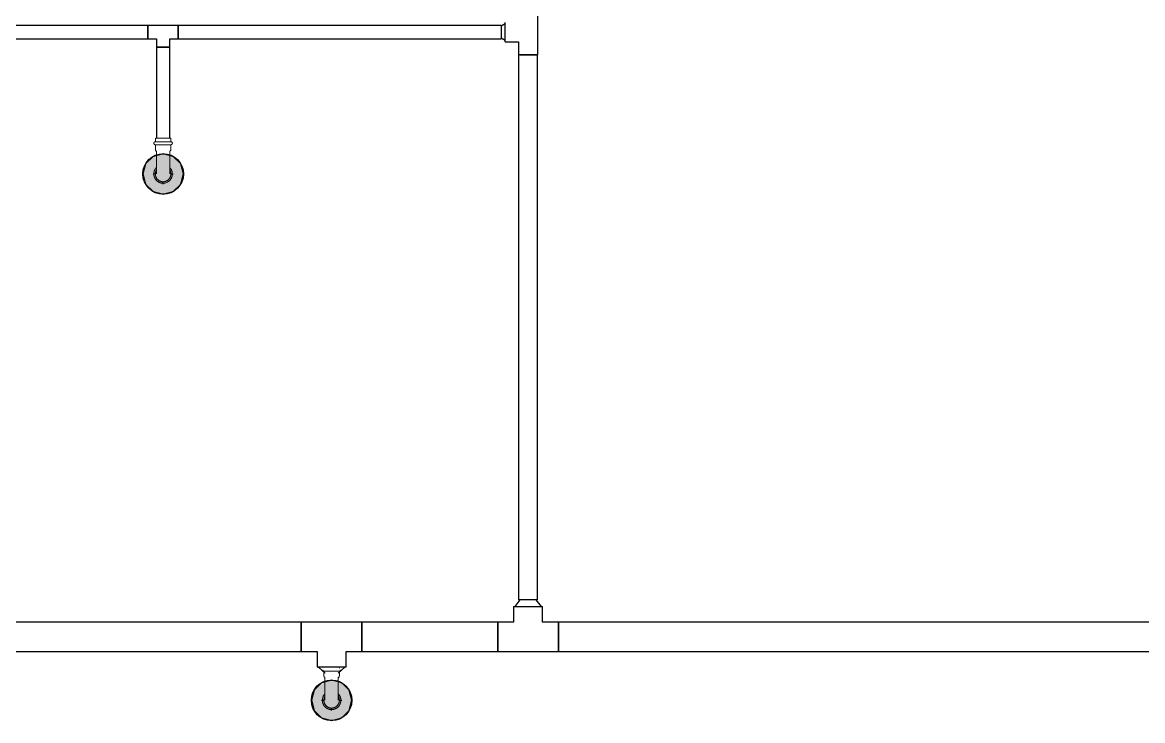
# Model space of a CAD drawing. Header units: inches. Extents: x -3327 to -1, y 8 to 1328.
# Drawn here: x -1122.5 to -1012, y 317.7 to 386.6 of the extents above; entities that cross this region are included whole.
import ezdxf

# ---------------------------------------------------------------- set-up
doc = ezdxf.new("R2010")
doc.units = ezdxf.units.IN
doc.header["$MEASUREMENT"] = 0
doc.layers.add('P-PIPE', color=3, linetype='Continuous', lineweight=9)
doc.layers.add('X - REF - FP', color=7, linetype='Continuous', true_color=0xb90000)

# ---------------------------------------------------------------- blocks, each defined once
blk = doc.blocks.new('Victaulic-VicPress316-Elbow 90-45deg Style P568_P571 - Standard-V7-SECOND LEVEL')
at = {"layer": 'P-PIPE'}
for p, q in [((-931.23, 322.92), (-931.22, 322.92)), ((-932.77, 322.6), (-932.77, 322.18)), ((-932.66, 322.03), (-932.66, 321.14)), ((-931.34, 321.14), (-931.34, 322.03)), ((-931.23, 322.18), (-931.23, 322.6))]:
    blk.add_line(p, q, dxfattribs=at)
at = {"layer": 'P-PIPE', "flags": 128}
for points in [[(-932.77, 322.63), (-932.77, 322.63), (-932.78, 322.63), (-932.78, 322.63), (-932.79, 322.64), (-932.8, 322.64), (-932.8, 322.64), (-932.81, 322.64), (-932.81, 322.64), (-932.82, 322.64), (-932.82, 322.64), (-932.83, 322.65), (-932.83, 322.65), (-932.84, 322.65), (-932.84, 322.66), (-932.85, 322.66), (-932.85, 322.66), (-932.86, 322.67), (-932.86, 322.67), (-932.87, 322.67), (-932.87, 322.68), (-932.87, 322.68), (-932.88, 322.69), (-932.88, 322.69), (-932.89, 322.7), (-932.89, 322.7), (-932.89, 322.71), (-932.89, 322.71), (-932.9, 322.72), (-932.9, 322.72), (-932.9, 322.73)], [(-932.78, 322.92), (-932.78, 322.92), (-932.77, 322.92)], [(-932.76, 322.92), (-932.76, 322.92), (-932.77, 322.92), (-932.77, 322.92), (-932.77, 322.92)], [(-932.77, 322.92), (-932.77, 322.92), (-932.76, 322.92), (-932.76, 322.92)], [(-931.24, 322.92), (-931.24, 322.92), (-931.23, 322.92), (-931.23, 322.92), (-931.23, 322.92)], [(-931.23, 322.92), (-931.23, 322.92), (-931.24, 322.92), (-931.24, 322.92), (-931.24, 322.92)], [(-931.1, 322.72), (-931.1, 322.72), (-931.1, 322.71), (-931.11, 322.71), (-931.11, 322.7), (-931.11, 322.7), (-931.12, 322.69), (-931.12, 322.69), (-931.12, 322.68), (-931.13, 322.68), (-931.13, 322.68), (-931.14, 322.67), (-931.14, 322.67), (-931.14, 322.66), (-931.15, 322.66), (-931.15, 322.66), (-931.16, 322.65), (-931.16, 322.65), (-931.17, 322.65), (-931.17, 322.65), (-931.18, 322.64), (-931.18, 322.64), (-931.19, 322.64), (-931.2, 322.64), (-931.2, 322.64), (-931.21, 322.64), (-931.21, 322.63), (-931.22, 322.63), (-931.22, 322.63), (-931.23, 322.63), (-931.23, 322.63)], [(-932.75, 322.63), (-932.76, 322.63), (-932.76, 322.63), (-932.76, 322.63), (-932.77, 322.63), (-932.77, 322.63), (-932.77, 322.63)], [(-932.77, 322.63), (-932.77, 322.63), (-932.76, 322.63), (-932.76, 322.63), (-932.76, 322.63), (-932.75, 322.63), (-932.74, 322.63), (-932.74, 322.63), (-932.73, 322.63), (-932.72, 322.63), (-932.71, 322.63), (-932.69, 322.63), (-932.68, 322.63), (-932.67, 322.63), (-932.65, 322.63), (-932.63, 322.63), (-932.61, 322.63), (-932.6, 322.63), (-932.58, 322.63), (-932.56, 322.63), (-932.53, 322.63), (-932.51, 322.63), (-932.49, 322.63), (-932.46, 322.63), (-932.44, 322.63), (-932.41, 322.63), (-932.39, 322.63), (-932.36, 322.63), (-932.33, 322.63), (-932.31, 322.63), (-932.28, 322.63), (-932.25, 322.63), (-932.22, 322.63), (-932.19, 322.63), (-932.16, 322.63), (-932.13, 322.63), (-932.1, 322.63), (-932.07, 322.63), (-932.04, 322.63), (-932.02, 322.63)], [(-932.66, 321.96), (-932.67, 321.97), (-932.67, 321.98), (-932.68, 321.98), (-932.69, 321.99), (-932.7, 322), (-932.7, 322.01), (-932.71, 322.02), (-932.72, 322.03), (-932.72, 322.04), (-932.73, 322.04), (-932.73, 322.05), (-932.74, 322.06), (-932.74, 322.07), (-932.75, 322.08), (-932.75, 322.09), (-932.76, 322.1), (-932.76, 322.12), (-932.76, 322.13), (-932.76, 322.14), (-932.76, 322.15), (-932.77, 322.16), (-932.77, 322.17), (-932.77, 322.18), (-932.77, 322.18)], [(-931.97, 322.63), (-931.94, 322.63), (-931.91, 322.63), (-931.88, 322.63), (-931.85, 322.63), (-931.82, 322.63), (-931.79, 322.63), (-931.76, 322.63), (-931.73, 322.63), (-931.7, 322.63), (-931.67, 322.63), (-931.65, 322.63), (-931.62, 322.63), (-931.59, 322.63), (-931.57, 322.63), (-931.54, 322.63), (-931.52, 322.63), (-931.49, 322.63), (-931.47, 322.63), (-931.45, 322.63), (-931.43, 322.63), (-931.41, 322.63), (-931.39, 322.63), (-931.37, 322.63), (-931.36, 322.63), (-931.34, 322.63), (-931.32, 322.63), (-931.31, 322.63), (-931.3, 322.63), (-931.29, 322.63), (-931.28, 322.63), (-931.27, 322.63), (-931.26, 322.63), (-931.25, 322.63), (-931.24, 322.63), (-931.24, 322.63), (-931.24, 322.63), (-931.23, 322.63), (-931.23, 322.63), (-931.23, 322.63)], [(-931.23, 322.18), (-931.23, 322.17), (-931.23, 322.16), (-931.24, 322.15), (-931.24, 322.14), (-931.24, 322.13), (-931.24, 322.12), (-931.24, 322.11), (-931.25, 322.1), (-931.25, 322.09), (-931.26, 322.08), (-931.26, 322.07), (-931.26, 322.06), (-931.27, 322.05), (-931.28, 322.04), (-931.28, 322.03), (-931.29, 322.02), (-931.29, 322.01), (-931.3, 322), (-931.31, 321.99), (-931.32, 321.99), (-931.32, 321.98), (-931.33, 321.97), (-931.34, 321.97), (-931.34, 321.96)], [(-931.23, 322.63), (-931.23, 322.63), (-931.24, 322.63), (-931.24, 322.63), (-931.24, 322.63), (-931.25, 322.63)], [(-932.66, 321.14), (-932.66, 321.08), (-932.66, 321.02), (-932.66, 320.97), (-932.66, 320.91), (-932.66, 320.86), (-932.66, 320.8), (-932.66, 320.75), (-932.66, 320.7), (-932.66, 320.65), (-932.66, 320.59), (-932.66, 320.54), (-932.66, 320.49), (-932.66, 320.44), (-932.66, 320.4), (-932.66, 320.35), (-932.66, 320.3), (-932.66, 320.26), (-932.66, 320.22), (-932.66, 320.18), (-932.66, 320.14), (-932.66, 320.1), (-932.66, 320.06), (-932.66, 320.03), (-932.66, 319.99), (-932.66, 319.96), (-932.66, 319.93), (-932.66, 319.91), (-932.66, 319.88), (-932.66, 319.86), (-932.66, 319.84), (-932.66, 319.82), (-932.66, 319.8), (-932.66, 319.79), (-932.66, 319.77), (-932.66, 319.76), (-932.66, 319.75), (-932.66, 319.75), (-932.66, 319.74), (-932.66, 319.74), (-932.66, 319.74)], [(-931.34, 319.74), (-931.34, 319.74), (-931.34, 319.75), (-931.34, 319.75), (-931.34, 319.76), (-931.34, 319.77), (-931.34, 319.78), (-931.34, 319.8), (-931.34, 319.81), (-931.34, 319.83), (-931.34, 319.85), (-931.34, 319.88), (-931.34, 319.9), (-931.34, 319.93), (-931.34, 319.96), (-931.34, 319.99), (-931.34, 320.02), (-931.34, 320.05), (-931.34, 320.09), (-931.34, 320.13), (-931.34, 320.17), (-931.34, 320.21), (-931.34, 320.25), (-931.34, 320.29), (-931.34, 320.34), (-931.34, 320.38), (-931.34, 320.43), (-931.34, 320.48), (-931.34, 320.53), (-931.34, 320.58), (-931.34, 320.63), (-931.34, 320.68), (-931.34, 320.74), (-931.34, 320.79), (-931.34, 320.84), (-931.34, 320.9), (-931.34, 320.95), (-931.34, 321.01), (-931.34, 321.07), (-931.34, 321.12), (-931.34, 321.14)], [(-932.66, 320.37), (-932.68, 320.35), (-932.7, 320.32), (-932.73, 320.3), (-932.75, 320.27), (-932.77, 320.24), (-932.79, 320.2), (-932.8, 320.17), (-932.82, 320.14), (-932.84, 320.11), (-932.85, 320.07), (-932.86, 320.04), (-932.87, 320), (-932.88, 319.97), (-932.89, 319.93), (-932.9, 319.9), (-932.9, 319.86), (-932.91, 319.83), (-932.91, 319.79), (-932.91, 319.75), (-932.91, 319.72), (-932.91, 319.68), (-932.91, 319.64), (-932.9, 319.61), (-932.9, 319.57), (-932.89, 319.54), (-932.88, 319.5), (-932.87, 319.47), (-932.86, 319.43), (-932.84, 319.4), (-932.83, 319.36), (-932.81, 319.33), (-932.8, 319.3), (-932.78, 319.27), (-932.76, 319.24), (-932.74, 319.21), (-932.72, 319.18), (-932.69, 319.15), (-932.67, 319.12), (-932.64, 319.1), (-932.62, 319.07), (-932.59, 319.05), (-932.56, 319.02), (-932.53, 319), (-932.5, 318.98), (-932.47, 318.96), (-932.44, 318.94), (-932.41, 318.93), (-932.37, 318.91), (-932.34, 318.9), (-932.31, 318.88), (-932.27, 318.87), (-932.24, 318.86), (-932.2, 318.85), (-932.16, 318.85), (-932.13, 318.84), (-932.09, 318.84), (-932.06, 318.83), (-932.02, 318.83), (-932, 318.83)], [(-932.66, 320.13), (-932.68, 320.1), (-932.69, 320.08), (-932.7, 320.05), (-932.71, 320.02), (-932.72, 319.99), (-932.73, 319.96), (-932.74, 319.93), (-932.75, 319.9), (-932.76, 319.87), (-932.76, 319.84), (-932.76, 319.81), (-932.77, 319.78), (-932.77, 319.75), (-932.77, 319.72), (-932.76, 319.69), (-932.76, 319.66), (-932.76, 319.63), (-932.75, 319.6), (-932.75, 319.57), (-932.74, 319.54), (-932.73, 319.51), (-932.72, 319.48), (-932.71, 319.45), (-932.7, 319.42), (-932.68, 319.4), (-932.67, 319.37), (-932.65, 319.34), (-932.64, 319.32), (-932.62, 319.29), (-932.6, 319.27), (-932.58, 319.24), (-932.56, 319.22), (-932.54, 319.2), (-932.52, 319.18), (-932.49, 319.16), (-932.47, 319.14), (-932.45, 319.12), (-932.42, 319.1), (-932.4, 319.09), (-932.37, 319.07), (-932.34, 319.06), (-932.31, 319.04), (-932.29, 319.03), (-932.26, 319.02), (-932.23, 319.01), (-932.2, 319), (-932.17, 319), (-932.14, 318.99), (-932.11, 318.98), (-932.08, 318.98), (-932.05, 318.98), (-932.02, 318.98), (-932, 318.98)], [(-932, 318.83), (-931.96, 318.83), (-931.93, 318.83), (-931.89, 318.84), (-931.85, 318.84), (-931.82, 318.85), (-931.78, 318.86), (-931.75, 318.87), (-931.71, 318.88), (-931.68, 318.89), (-931.64, 318.9), (-931.61, 318.92), (-931.58, 318.93), (-931.55, 318.95), (-931.52, 318.97), (-931.49, 318.99), (-931.46, 319.01), (-931.43, 319.03), (-931.4, 319.06), (-931.37, 319.08), (-931.35, 319.11), (-931.32, 319.13), (-931.3, 319.16), (-931.27, 319.19), (-931.25, 319.22), (-931.23, 319.25), (-931.21, 319.28), (-931.2, 319.31), (-931.18, 319.35), (-931.16, 319.38), (-931.15, 319.41), (-931.14, 319.45), (-931.13, 319.48), (-931.12, 319.52), (-931.11, 319.55), (-931.1, 319.59), (-931.1, 319.62), (-931.09, 319.66), (-931.09, 319.7), (-931.09, 319.73), (-931.09, 319.77), (-931.09, 319.81), (-931.09, 319.84), (-931.1, 319.88), (-931.1, 319.91), (-931.11, 319.95), (-931.12, 319.99), (-931.13, 320.02), (-931.14, 320.05), (-931.16, 320.09), (-931.17, 320.12), (-931.19, 320.16), (-931.2, 320.19), (-931.22, 320.22), (-931.24, 320.25), (-931.26, 320.28), (-931.28, 320.31), (-931.31, 320.34), (-931.33, 320.36)], [(-932, 318.98), (-931.97, 318.98), (-931.94, 318.98), (-931.91, 318.98), (-931.88, 318.99), (-931.85, 318.99), (-931.82, 319), (-931.79, 319.01), (-931.76, 319.02), (-931.73, 319.03), (-931.7, 319.04), (-931.67, 319.05), (-931.65, 319.06), (-931.62, 319.08), (-931.59, 319.09), (-931.57, 319.11), (-931.54, 319.13), (-931.52, 319.15), (-931.49, 319.17), (-931.47, 319.19), (-931.45, 319.21), (-931.43, 319.23), (-931.41, 319.25), (-931.39, 319.28), (-931.37, 319.3), (-931.36, 319.33), (-931.34, 319.35), (-931.32, 319.38), (-931.31, 319.41), (-931.3, 319.44), (-931.29, 319.47), (-931.28, 319.49), (-931.27, 319.52), (-931.26, 319.55), (-931.25, 319.58), (-931.24, 319.61), (-931.24, 319.64), (-931.24, 319.67), (-931.23, 319.7), (-931.23, 319.73), (-931.23, 319.77), (-931.24, 319.8), (-931.24, 319.83), (-931.24, 319.86), (-931.25, 319.89), (-931.25, 319.92), (-931.26, 319.95), (-931.27, 319.98), (-931.28, 320.01), (-931.29, 320.03), (-931.3, 320.06), (-931.32, 320.09), (-931.33, 320.12), (-931.34, 320.14)]]:
    blk.add_lwpolyline(points, dxfattribs=at)
blk = doc.blocks.new('Victaulic-VicPress316-Elbow 90-45deg Style P568_P571 - Standard-V2-SECOND LEVEL')
at = {"layer": 'P-PIPE'}
for p, q in [((-3203.7, 731.1), (-3203.7, 730.2)), ((-3202.39, 730.21), (-3202.39, 731.1)), ((-3203.81, 730.05), (-3203.81, 729.6)), ((-3203.05, 729.6), (-3203.81, 729.6)), ((-3202.28, 729.6), (-3203.05, 729.6)), ((-3202.28, 729.6), (-3202.28, 730.05)), ((-3203.81, 729.31), (-3203.81, 728.97)), ((-3203.05, 729.31), (-3203.81, 729.31)), ((-3203.81, 728.97), (-3203.05, 728.97)), ((-3202.28, 729.31), (-3203.05, 729.31)), ((-3203.05, 728.97), (-3202.28, 728.97)), ((-3202.28, 728.97), (-3202.28, 729.31))]:
    blk.add_line(p, q, dxfattribs=at)
at = {"layer": 'P-PIPE', "flags": 128}
for points in [[(-3203.05, 733.4), (-3203.08, 733.4), (-3203.12, 733.4), (-3203.16, 733.4), (-3203.19, 733.39), (-3203.23, 733.38), (-3203.26, 733.38), (-3203.3, 733.37), (-3203.33, 733.36), (-3203.37, 733.34), (-3203.4, 733.33), (-3203.43, 733.32), (-3203.47, 733.3), (-3203.5, 733.28), (-3203.53, 733.26), (-3203.56, 733.24), (-3203.59, 733.22), (-3203.62, 733.2), (-3203.65, 733.18), (-3203.67, 733.15), (-3203.7, 733.13), (-3203.73, 733.1), (-3203.75, 733.07), (-3203.77, 733.04), (-3203.79, 733.01), (-3203.81, 732.98), (-3203.83, 732.95), (-3203.85, 732.92), (-3203.87, 732.89), (-3203.88, 732.85), (-3203.9, 732.82), (-3203.91, 732.79), (-3203.92, 732.75), (-3203.93, 732.72), (-3203.94, 732.68), (-3203.94, 732.65), (-3203.95, 732.61), (-3203.95, 732.57), (-3203.96, 732.54), (-3203.96, 732.5), (-3203.96, 732.46), (-3203.96, 732.43), (-3203.95, 732.39), (-3203.95, 732.35), (-3203.94, 732.32), (-3203.93, 732.28), (-3203.93, 732.25), (-3203.91, 732.21), (-3203.9, 732.18), (-3203.89, 732.14), (-3203.88, 732.11), (-3203.86, 732.08), (-3203.84, 732.05), (-3203.82, 732.01), (-3203.8, 731.98), (-3203.78, 731.95), (-3203.76, 731.92), (-3203.74, 731.9), (-3203.71, 731.87)], [(-3203.05, 733.26), (-3203.08, 733.26), (-3203.11, 733.25), (-3203.14, 733.25), (-3203.17, 733.25), (-3203.2, 733.24), (-3203.23, 733.23), (-3203.26, 733.23), (-3203.29, 733.22), (-3203.32, 733.21), (-3203.34, 733.2), (-3203.37, 733.18), (-3203.4, 733.17), (-3203.43, 733.16), (-3203.45, 733.14), (-3203.48, 733.12), (-3203.5, 733.1), (-3203.53, 733.09), (-3203.55, 733.07), (-3203.57, 733.05), (-3203.6, 733.02), (-3203.62, 733), (-3203.64, 732.98), (-3203.66, 732.95), (-3203.67, 732.93), (-3203.69, 732.9), (-3203.71, 732.88), (-3203.72, 732.85), (-3203.74, 732.82), (-3203.75, 732.8), (-3203.76, 732.77), (-3203.77, 732.74), (-3203.78, 732.71), (-3203.79, 732.68), (-3203.8, 732.65), (-3203.8, 732.62), (-3203.81, 732.59), (-3203.81, 732.56), (-3203.81, 732.53), (-3203.81, 732.5), (-3203.81, 732.47), (-3203.81, 732.44), (-3203.81, 732.41), (-3203.8, 732.38), (-3203.8, 732.35), (-3203.79, 732.32), (-3203.78, 732.29), (-3203.78, 732.26), (-3203.77, 732.23), (-3203.76, 732.2), (-3203.74, 732.17), (-3203.73, 732.14), (-3203.72, 732.12), (-3203.7, 732.1)], [(-3202.39, 731.86), (-3202.37, 731.88), (-3202.34, 731.91), (-3202.32, 731.94), (-3202.3, 731.97), (-3202.28, 732), (-3202.26, 732.03), (-3202.24, 732.06), (-3202.23, 732.09), (-3202.21, 732.13), (-3202.2, 732.16), (-3202.18, 732.19), (-3202.17, 732.23), (-3202.16, 732.26), (-3202.15, 732.3), (-3202.15, 732.33), (-3202.14, 732.37), (-3202.14, 732.41), (-3202.14, 732.44), (-3202.13, 732.48), (-3202.13, 732.52), (-3202.14, 732.55), (-3202.14, 732.59), (-3202.14, 732.63), (-3202.15, 732.66), (-3202.16, 732.7), (-3202.17, 732.73), (-3202.18, 732.77), (-3202.19, 732.8), (-3202.2, 732.84), (-3202.22, 732.87), (-3202.23, 732.9), (-3202.25, 732.93), (-3202.27, 732.97), (-3202.29, 733), (-3202.31, 733.03), (-3202.33, 733.06), (-3202.35, 733.08), (-3202.38, 733.11), (-3202.4, 733.14), (-3202.43, 733.16), (-3202.46, 733.19), (-3202.49, 733.21), (-3202.51, 733.23), (-3202.55, 733.25), (-3202.58, 733.27), (-3202.61, 733.29), (-3202.64, 733.31), (-3202.67, 733.32), (-3202.71, 733.34), (-3202.74, 733.35), (-3202.78, 733.36), (-3202.81, 733.37), (-3202.85, 733.38), (-3202.88, 733.39), (-3202.92, 733.39), (-3202.95, 733.4), (-3202.99, 733.4), (-3203.03, 733.4), (-3203.05, 733.4)], [(-3202.39, 732.1), (-3202.37, 732.13), (-3202.36, 732.16), (-3202.34, 732.18), (-3202.33, 732.21), (-3202.32, 732.24), (-3202.31, 732.27), (-3202.3, 732.3), (-3202.3, 732.33), (-3202.29, 732.36), (-3202.29, 732.39), (-3202.28, 732.42), (-3202.28, 732.45), (-3202.28, 732.48), (-3202.28, 732.51), (-3202.28, 732.54), (-3202.28, 732.57), (-3202.29, 732.6), (-3202.29, 732.63), (-3202.3, 732.66), (-3202.31, 732.69), (-3202.32, 732.72), (-3202.33, 732.75), (-3202.34, 732.78), (-3202.35, 732.81), (-3202.36, 732.84), (-3202.38, 732.86), (-3202.39, 732.89), (-3202.41, 732.92), (-3202.43, 732.94), (-3202.44, 732.97), (-3202.46, 732.99), (-3202.48, 733.01), (-3202.51, 733.03), (-3202.53, 733.06), (-3202.55, 733.08), (-3202.58, 733.09), (-3202.6, 733.11), (-3202.62, 733.13), (-3202.65, 733.15), (-3202.68, 733.16), (-3202.7, 733.18), (-3202.73, 733.19), (-3202.76, 733.2), (-3202.79, 733.21), (-3202.82, 733.22), (-3202.85, 733.23), (-3202.88, 733.24), (-3202.91, 733.24), (-3202.94, 733.25), (-3202.97, 733.25), (-3203, 733.26), (-3203.03, 733.26), (-3203.05, 733.26)], [(-3203.7, 732.49), (-3203.7, 732.49), (-3203.7, 732.49), (-3203.7, 732.48), (-3203.7, 732.47), (-3203.7, 732.46), (-3203.7, 732.45), (-3203.7, 732.44), (-3203.7, 732.42), (-3203.7, 732.4), (-3203.7, 732.38), (-3203.7, 732.36), (-3203.7, 732.33), (-3203.7, 732.31), (-3203.7, 732.28), (-3203.7, 732.25), (-3203.7, 732.21), (-3203.7, 732.18), (-3203.7, 732.14), (-3203.7, 732.11), (-3203.7, 732.07), (-3203.7, 732.03), (-3203.7, 731.98), (-3203.7, 731.94), (-3203.7, 731.9), (-3203.7, 731.85), (-3203.7, 731.8), (-3203.7, 731.75), (-3203.7, 731.7), (-3203.7, 731.65), (-3203.7, 731.6), (-3203.7, 731.55), (-3203.7, 731.5), (-3203.7, 731.44), (-3203.7, 731.39), (-3203.7, 731.33), (-3203.7, 731.28), (-3203.7, 731.22), (-3203.7, 731.17), (-3203.7, 731.11), (-3203.7, 731.1)], [(-3202.39, 731.1), (-3202.39, 731.15), (-3202.39, 731.21), (-3202.39, 731.26), (-3202.39, 731.32), (-3202.39, 731.37), (-3202.39, 731.43), (-3202.39, 731.48), (-3202.39, 731.54), (-3202.39, 731.59), (-3202.39, 731.64), (-3202.39, 731.69), (-3202.39, 731.74), (-3202.39, 731.79), (-3202.39, 731.84), (-3202.39, 731.88), (-3202.39, 731.93), (-3202.39, 731.97), (-3202.39, 732.02), (-3202.39, 732.06), (-3202.39, 732.1), (-3202.39, 732.13), (-3202.39, 732.17), (-3202.39, 732.21), (-3202.39, 732.24), (-3202.39, 732.27), (-3202.39, 732.3), (-3202.39, 732.33), (-3202.39, 732.35), (-3202.39, 732.37), (-3202.39, 732.4), (-3202.39, 732.41), (-3202.39, 732.43), (-3202.39, 732.45), (-3202.39, 732.46), (-3202.39, 732.47), (-3202.39, 732.48), (-3202.39, 732.48), (-3202.39, 732.49), (-3202.39, 732.49), (-3202.39, 732.49)], [(-3203.81, 729.31), (-3203.82, 729.31), (-3203.82, 729.31), (-3203.83, 729.31), (-3203.84, 729.31), (-3203.84, 729.31), (-3203.85, 729.31), (-3203.85, 729.31), (-3203.86, 729.32), (-3203.86, 729.32), (-3203.87, 729.32), (-3203.87, 729.32), (-3203.88, 729.32), (-3203.88, 729.33), (-3203.89, 729.33), (-3203.89, 729.33), (-3203.9, 729.34), (-3203.9, 729.34), (-3203.91, 729.34), (-3203.91, 729.35), (-3203.92, 729.35), (-3203.92, 729.36), (-3203.92, 729.36), (-3203.93, 729.37), (-3203.93, 729.37), (-3203.93, 729.38), (-3203.94, 729.38), (-3203.94, 729.39), (-3203.94, 729.39), (-3203.95, 729.4), (-3203.95, 729.4), (-3203.95, 729.41), (-3203.95, 729.41), (-3203.95, 729.42), (-3203.95, 729.42), (-3203.96, 729.43), (-3203.96, 729.44), (-3203.96, 729.44), (-3203.96, 729.45), (-3203.96, 729.45), (-3203.96, 729.46), (-3203.96, 729.46), (-3203.96, 729.47), (-3203.96, 729.48), (-3203.96, 729.48), (-3203.95, 729.49), (-3203.95, 729.49), (-3203.95, 729.5), (-3203.95, 729.5), (-3203.95, 729.51), (-3203.94, 729.51), (-3203.94, 729.52), (-3203.94, 729.52), (-3203.94, 729.53), (-3203.93, 729.53), (-3203.93, 729.54), (-3203.93, 729.54), (-3203.92, 729.55), (-3203.92, 729.55), (-3203.92, 729.56), (-3203.91, 729.56), (-3203.91, 729.57), (-3203.9, 729.57), (-3203.9, 729.57), (-3203.89, 729.58), (-3203.89, 729.58), (-3203.88, 729.58), (-3203.88, 729.58), (-3203.87, 729.59), (-3203.87, 729.59), (-3203.86, 729.59), (-3203.86, 729.59), (-3203.85, 729.59), (-3203.84, 729.6), (-3203.84, 729.6), (-3203.83, 729.6), (-3203.83, 729.6), (-3203.82, 729.6), (-3203.82, 729.6), (-3203.81, 729.6)], [(-3203.81, 730.05), (-3203.81, 730.06), (-3203.81, 730.07), (-3203.81, 730.08), (-3203.81, 730.09), (-3203.81, 730.11), (-3203.8, 730.12), (-3203.8, 730.13), (-3203.8, 730.14), (-3203.8, 730.15), (-3203.79, 730.16), (-3203.79, 730.17), (-3203.78, 730.18), (-3203.78, 730.19), (-3203.77, 730.2), (-3203.76, 730.2), (-3203.76, 730.21), (-3203.75, 730.22), (-3203.74, 730.23), (-3203.74, 730.24), (-3203.73, 730.25), (-3203.72, 730.25), (-3203.71, 730.26), (-3203.71, 730.27), (-3203.7, 730.27)], [(-3203.05, 729.6), (-3203.08, 729.6), (-3203.11, 729.6), (-3203.14, 729.6), (-3203.17, 729.6), (-3203.2, 729.6), (-3203.23, 729.6), (-3203.26, 729.6), (-3203.29, 729.6), (-3203.32, 729.6), (-3203.34, 729.6), (-3203.37, 729.6), (-3203.4, 729.6), (-3203.43, 729.6), (-3203.45, 729.6), (-3203.48, 729.6), (-3203.5, 729.6), (-3203.53, 729.6), (-3203.55, 729.6), (-3203.57, 729.6), (-3203.6, 729.6), (-3203.62, 729.6), (-3203.64, 729.6), (-3203.66, 729.6), (-3203.67, 729.6), (-3203.69, 729.6), (-3203.71, 729.6), (-3203.72, 729.6), (-3203.74, 729.6), (-3203.75, 729.6), (-3203.76, 729.6), (-3203.77, 729.6), (-3203.78, 729.6), (-3203.79, 729.6), (-3203.8, 729.6), (-3203.8, 729.6), (-3203.81, 729.6), (-3203.81, 729.6), (-3203.81, 729.6), (-3203.81, 729.6), (-3203.81, 729.6)], [(-3203.81, 729.6), (-3203.81, 729.6), (-3203.81, 729.6), (-3203.81, 729.6), (-3203.8, 729.6), (-3203.8, 729.6), (-3203.79, 729.6), (-3203.78, 729.6), (-3203.77, 729.6)], [(-3202.28, 729.6), (-3202.28, 729.6), (-3202.28, 729.6), (-3202.29, 729.6), (-3202.29, 729.6), (-3202.29, 729.6), (-3202.3, 729.6), (-3202.31, 729.6), (-3202.32, 729.6), (-3202.33, 729.6), (-3202.34, 729.6), (-3202.35, 729.6), (-3202.37, 729.6), (-3202.38, 729.6), (-3202.4, 729.6), (-3202.41, 729.6), (-3202.43, 729.6), (-3202.45, 729.6), (-3202.47, 729.6), (-3202.49, 729.6), (-3202.51, 729.6), (-3202.53, 729.6), (-3202.56, 729.6), (-3202.58, 729.6), (-3202.61, 729.6), (-3202.63, 729.6), (-3202.66, 729.6), (-3202.68, 729.6), (-3202.71, 729.6), (-3202.74, 729.6), (-3202.77, 729.6), (-3202.8, 729.6), (-3202.83, 729.6), (-3202.86, 729.6), (-3202.89, 729.6), (-3202.92, 729.6), (-3202.95, 729.6), (-3202.98, 729.6), (-3203.01, 729.6), (-3203.04, 729.6), (-3203.05, 729.6)], [(-3202.39, 730.27), (-3202.38, 730.26), (-3202.37, 730.26), (-3202.36, 730.25), (-3202.36, 730.24), (-3202.35, 730.23), (-3202.34, 730.22), (-3202.33, 730.22), (-3202.33, 730.21), (-3202.32, 730.2), (-3202.32, 730.19), (-3202.31, 730.18), (-3202.31, 730.17), (-3202.3, 730.16), (-3202.3, 730.15), (-3202.29, 730.14), (-3202.29, 730.13), (-3202.29, 730.12), (-3202.29, 730.11), (-3202.28, 730.1), (-3202.28, 730.09), (-3202.28, 730.07), (-3202.28, 730.06), (-3202.28, 730.05), (-3202.28, 730.05)], [(-3202.32, 729.6), (-3202.31, 729.6), (-3202.3, 729.6), (-3202.3, 729.6), (-3202.29, 729.6), (-3202.29, 729.6), (-3202.28, 729.6), (-3202.28, 729.6), (-3202.28, 729.6), (-3202.28, 729.6)], [(-3202.28, 729.6), (-3202.27, 729.6), (-3202.27, 729.6), (-3202.26, 729.6), (-3202.26, 729.6), (-3202.25, 729.6), (-3202.24, 729.6), (-3202.24, 729.59), (-3202.23, 729.59), (-3202.23, 729.59), (-3202.22, 729.59), (-3202.22, 729.59), (-3202.21, 729.58), (-3202.21, 729.58), (-3202.2, 729.58), (-3202.2, 729.57), (-3202.19, 729.57), (-3202.19, 729.57), (-3202.18, 729.56), (-3202.18, 729.56), (-3202.18, 729.56), (-3202.17, 729.55), (-3202.17, 729.55), (-3202.16, 729.54), (-3202.16, 729.54), (-3202.16, 729.53), (-3202.15, 729.53), (-3202.15, 729.52), (-3202.15, 729.52), (-3202.15, 729.51), (-3202.14, 729.51), (-3202.14, 729.5), (-3202.14, 729.5), (-3202.14, 729.49), (-3202.14, 729.48), (-3202.14, 729.48), (-3202.14, 729.47), (-3202.13, 729.47), (-3202.13, 729.46), (-3202.13, 729.46), (-3202.13, 729.45), (-3202.13, 729.44), (-3202.13, 729.44), (-3202.14, 729.43), (-3202.14, 729.43), (-3202.14, 729.42), (-3202.14, 729.42), (-3202.14, 729.41), (-3202.14, 729.4), (-3202.14, 729.4), (-3202.15, 729.39), (-3202.15, 729.39), (-3202.15, 729.38), (-3202.16, 729.38), (-3202.16, 729.37), (-3202.16, 729.37), (-3202.17, 729.36), (-3202.17, 729.36), (-3202.17, 729.35), (-3202.18, 729.35), (-3202.18, 729.35), (-3202.19, 729.34), (-3202.19, 729.34), (-3202.19, 729.34), (-3202.2, 729.33), (-3202.2, 729.33), (-3202.21, 729.33), (-3202.21, 729.32), (-3202.22, 729.32), (-3202.23, 729.32), (-3202.23, 729.32), (-3202.24, 729.32), (-3202.24, 729.31), (-3202.25, 729.31), (-3202.25, 729.31), (-3202.26, 729.31), (-3202.26, 729.31), (-3202.27, 729.31), (-3202.28, 729.31), (-3202.28, 729.31)], [(-3203.77, 729.31), (-3203.78, 729.31), (-3203.79, 729.31), (-3203.8, 729.31), (-3203.8, 729.31), (-3203.81, 729.31), (-3203.81, 729.31), (-3203.81, 729.31), (-3203.81, 729.31), (-3203.81, 729.31)], [(-3203.81, 729.31), (-3203.81, 729.31), (-3203.81, 729.31), (-3203.81, 729.31), (-3203.8, 729.31), (-3203.8, 729.31), (-3203.79, 729.31), (-3203.78, 729.31), (-3203.77, 729.31), (-3203.76, 729.31), (-3203.75, 729.31), (-3203.74, 729.31), (-3203.73, 729.31), (-3203.71, 729.31), (-3203.7, 729.31), (-3203.68, 729.31), (-3203.66, 729.31), (-3203.64, 729.31), (-3203.62, 729.31), (-3203.6, 729.31), (-3203.58, 729.31), (-3203.56, 729.31), (-3203.53, 729.31), (-3203.51, 729.31), (-3203.49, 729.31), (-3203.46, 729.31), (-3203.43, 729.31), (-3203.41, 729.31), (-3203.38, 729.31), (-3203.35, 729.31), (-3203.32, 729.31), (-3203.29, 729.31), (-3203.27, 729.31), (-3203.24, 729.31), (-3203.21, 729.31), (-3203.18, 729.31), (-3203.15, 729.31), (-3203.12, 729.31), (-3203.08, 729.31), (-3203.05, 729.31), (-3203.05, 729.31)], [(-3203.05, 729.31), (-3203.02, 729.31), (-3202.98, 729.31), (-3202.95, 729.31), (-3202.92, 729.31), (-3202.89, 729.31), (-3202.86, 729.31), (-3202.83, 729.31), (-3202.8, 729.31), (-3202.78, 729.31), (-3202.75, 729.31), (-3202.72, 729.31), (-3202.69, 729.31), (-3202.67, 729.31), (-3202.64, 729.31), (-3202.61, 729.31), (-3202.59, 729.31), (-3202.56, 729.31), (-3202.54, 729.31), (-3202.52, 729.31), (-3202.5, 729.31), (-3202.48, 729.31), (-3202.46, 729.31), (-3202.44, 729.31), (-3202.42, 729.31), (-3202.4, 729.31), (-3202.39, 729.31), (-3202.37, 729.31), (-3202.36, 729.31), (-3202.34, 729.31), (-3202.33, 729.31), (-3202.32, 729.31), (-3202.31, 729.31), (-3202.3, 729.31), (-3202.3, 729.31), (-3202.29, 729.31), (-3202.29, 729.31), (-3202.28, 729.31), (-3202.28, 729.31), (-3202.28, 729.31), (-3202.28, 729.31)], [(-3202.28, 729.31), (-3202.28, 729.31), (-3202.28, 729.31), (-3202.29, 729.31), (-3202.29, 729.31), (-3202.29, 729.31), (-3202.3, 729.31), (-3202.31, 729.31), (-3202.32, 729.31)]]:
    blk.add_lwpolyline(points, dxfattribs=at)

msp = doc.modelspace()

# ---------------------------------------------------------------- hatches: boundary and pattern name
at = {"layer": 'X - REF - FP'}
h = msp.add_hatch(color=256, dxfattribs=at)
edge = h.paths.add_edge_path(flags=0)
edge.add_arc((-1108.62, 371.64), 2, 0, 360)
for points in [[(-1108.62, 369.64), (-1107.62, 369.9), (-1106.89, 370.64), (-1106.62, 371.64), (-1106.89, 372.64), (-1107.62, 373.37), (-1108.62, 373.64), (-1109.62, 373.37), (-1110.36, 372.64), (-1110.62, 371.64), (-1110.36, 370.64), (-1109.62, 369.9)], [(-1092, 317.74), (-1091, 318.01), (-1090.27, 318.74), (-1090, 319.74), (-1090.27, 320.74), (-1091, 321.47), (-1092, 321.74), (-1093, 321.47), (-1093.73, 320.74), (-1094, 319.74), (-1093.73, 318.74), (-1093, 318.01)]]:
    msp.add_hatch(color=256, dxfattribs=at).paths.add_polyline_path(points, flags=0)
h = msp.add_hatch(color=256, dxfattribs=at)
edge = h.paths.add_edge_path(flags=0)
edge.add_arc((-1092, 319.74), 2, 0, 360)

# ---------------------------------------------------------------- linework, layer by layer
for p, q in [((-1071.67, 383.39), (-1071.67, 387.88)), ((-1110.12, 386.29), (-1162.11, 386.29)), ((-1107.13, 386.29), (-1110.12, 386.29)), ((-1110.12, 386.27), (-1110.12, 386.29)), ((-1110.12, 386.29), (-1110.12, 384.98)), ((-1110.12, 386.2), (-1110.12, 386.27)), ((-1110.12, 386.1), (-1110.12, 386.2)), ((-1110.12, 385.96), (-1110.12, 386.1)), ((-1110.12, 385.81), (-1110.12, 385.96)), ((-1110.12, 385.46), (-1110.12, 385.81)), ((-1075.28, 386.29), (-1107.13, 386.29)), ((-1107.13, 384.98), (-1107.13, 386.29)), ((-1107.13, 386.29), (-1107.13, 386.27)), ((-1107.13, 386.27), (-1107.13, 386.2)), ((-1107.13, 386.2), (-1107.13, 386.1)), ((-1107.13, 386.1), (-1107.13, 385.96)), ((-1107.13, 385.96), (-1107.13, 385.81)), ((-1107.13, 385.81), (-1107.13, 385.46)), ((-1074.87, 386.45), (-1075.28, 386.2)), ((-1075.28, 386.29), (-1075.28, 384.98)), ((-1074.87, 384.68), (-1074.87, 386.59)), ((-1162.11, 384.98), (-1110.12, 384.98)), ((-1110.12, 385.31), (-1110.12, 385.46)), ((-1110.12, 385.17), (-1110.12, 385.31)), ((-1110.12, 385.07), (-1110.12, 385.17)), ((-1110.12, 385), (-1110.12, 385.07)), ((-1110.12, 384.98), (-1110.12, 385)), ((-1110.12, 384.98), (-1109.28, 384.98)), ((-1109.28, 384.98), (-1109.28, 384.14)), ((-1107.97, 384.98), (-1107.13, 384.98)), ((-1107.97, 384.14), (-1107.97, 384.98)), ((-1107.13, 385.46), (-1107.13, 385.31)), ((-1107.13, 385.31), (-1107.13, 385.17)), ((-1107.13, 385.17), (-1107.13, 385.07)), ((-1107.13, 385.07), (-1107.13, 385)), ((-1107.13, 385), (-1107.13, 384.98)), ((-1107.13, 384.98), (-1075.28, 384.98)), ((-1075.28, 385.07), (-1074.87, 384.82)), ((-1074.87, 384.68), (-1073.58, 384.68)), ((-1073.58, 384.68), (-1073.58, 383.39)), ((-1109.28, 384.14), (-1109.28, 375.16)), ((-1109.28, 384.14), (-1107.97, 384.14)), ((-1109.26, 384.14), (-1109.28, 384.14)), ((-1109.19, 384.14), (-1109.26, 384.14)), ((-1109.09, 384.14), (-1109.19, 384.14)), ((-1108.95, 384.14), (-1109.09, 384.14)), ((-1108.8, 384.14), (-1108.95, 384.14)), ((-1108.45, 384.14), (-1108.8, 384.14)), ((-1108.3, 384.14), (-1108.45, 384.14)), ((-1108.16, 384.14), (-1108.3, 384.14)), ((-1108.06, 384.14), (-1108.16, 384.14)), ((-1107.99, 384.14), (-1108.06, 384.14)), ((-1107.97, 384.14), (-1107.99, 384.14)), ((-1107.97, 375.16), (-1107.97, 384.14)), ((-1071.67, 383.39), (-1073.58, 383.39)), ((-1073.58, 383.39), (-1073.58, 329.65)), ((-1073.45, 383.39), (-1073.3, 383.39)), ((-1073.3, 383.39), (-1073.1, 383.39)), ((-1073.1, 383.39), (-1072.87, 383.39)), ((-1072.87, 383.39), (-1072.38, 383.39)), ((-1072.38, 383.39), (-1072.15, 383.39)), ((-1072.15, 383.39), (-1071.95, 383.39)), ((-1071.95, 383.39), (-1071.8, 383.39)), ((-1071.68, 329.65), (-1071.68, 383.39)), ((-1108.62, 373.64), (-1109.62, 373.37)), ((-1107.62, 373.37), (-1108.62, 373.64)), ((-1110.36, 372.64), (-1110.62, 371.64)), ((-1109.62, 373.37), (-1110.36, 372.64)), ((-1106.89, 372.64), (-1107.62, 373.37)), ((-1106.62, 371.64), (-1106.89, 372.64)), ((-1110.62, 371.64), (-1110.36, 370.64)), ((-1109.62, 371.64), (-1109.36, 371.64)), ((-1107.89, 371.64), (-1107.62, 371.64)), ((-1106.89, 370.64), (-1106.62, 371.64)), ((-1110.36, 370.64), (-1109.62, 369.9)), ((-1108.62, 370.64), (-1108.62, 370.9)), ((-1107.62, 369.9), (-1106.89, 370.64)), ((-1109.62, 369.9), (-1108.62, 369.64)), ((-1108.62, 369.64), (-1107.62, 369.9)), ((-1073.44, 329.65), (-1073.94, 328.99)), ((-1071.68, 329.65), (-1073.58, 329.65)), ((-1071.31, 328.99), (-1071.81, 329.65)), ((-1074.06, 328.99), (-1074.06, 327.44)), ((-1074.06, 328.99), (-1071.19, 328.99)), ((-1071.19, 327.44), (-1071.19, 328.99)), ((-1094.99, 327.44), (-1233.01, 327.44)), ((-1089.01, 327.44), (-1094.99, 327.44)), ((-1094.99, 327.44), (-1094.99, 325.28)), ((-1094.99, 327.25), (-1094.99, 327.39)), ((-1094.99, 327.02), (-1094.99, 327.24)), ((-1075.62, 327.44), (-1089.01, 327.44)), ((-1089.01, 325.28), (-1089.01, 327.44)), ((-1089.01, 327.39), (-1089.01, 327.25)), ((-1089.01, 327.24), (-1089.01, 327.02)), ((-1075.62, 327.44), (-1075.62, 326.72)), ((-1074.06, 327.44), (-1075.62, 327.44)), ((-1075.62, 327.25), (-1075.62, 327.39)), ((-1075.62, 327.02), (-1075.62, 327.24)), ((-1069.63, 327.44), (-1071.19, 327.44)), ((-943.73, 327.44), (-1069.63, 327.44)), ((-1069.63, 326.72), (-1069.63, 327.44)), ((-1069.63, 327.39), (-1069.63, 327.25)), ((-1069.63, 327.24), (-1069.63, 327.02)), ((-1094.99, 326.72), (-1094.99, 327.02)), ((-1094.99, 326.37), (-1094.99, 326.72)), ((-1094.99, 325.63), (-1094.99, 326.37)), ((-1089.01, 327.02), (-1089.01, 326.72)), ((-1089.01, 326.72), (-1089.01, 326.37)), ((-1089.01, 326.37), (-1089.01, 325.63)), ((-1075.62, 326.72), (-1075.62, 327.02)), ((-1075.62, 326.72), (-1075.62, 324.56)), ((-1075.62, 326.37), (-1075.62, 326.72)), ((-1075.62, 325.63), (-1075.62, 326.37)), ((-1069.63, 327.02), (-1069.63, 326.72)), ((-1069.63, 326.72), (-1069.63, 326.37)), ((-1069.63, 324.56), (-1069.63, 326.72)), ((-1069.63, 326.37), (-1069.63, 325.63)), ((-1094.99, 325.28), (-1094.99, 325.63)), ((-1094.99, 324.98), (-1094.99, 325.28)), ((-1094.99, 325.28), (-1094.99, 324.56)), ((-1094.99, 324.76), (-1094.99, 324.98)), ((-1089.01, 325.63), (-1089.01, 325.28)), ((-1089.01, 325.28), (-1089.01, 324.98)), ((-1089.01, 324.56), (-1089.01, 325.28)), ((-1089.01, 324.98), (-1089.01, 324.76)), ((-1075.62, 325.28), (-1075.62, 325.63)), ((-1075.62, 324.98), (-1075.62, 325.28)), ((-1075.62, 324.76), (-1075.62, 324.98)), ((-1069.63, 325.63), (-1069.63, 325.28)), ((-1069.63, 325.28), (-1069.63, 324.98)), ((-1069.63, 324.98), (-1069.63, 324.76)), ((-1233.01, 324.56), (-1094.99, 324.56)), ((-1094.99, 324.61), (-1094.99, 324.75)), ((-1094.99, 324.56), (-1093.44, 324.56)), ((-1093.44, 324.56), (-1093.44, 323.01)), ((-1090.56, 324.56), (-1089.01, 324.56)), ((-1090.56, 323.01), (-1090.56, 324.56)), ((-1089.01, 324.75), (-1089.01, 324.61)), ((-1089.01, 324.56), (-1075.62, 324.56)), ((-1075.62, 324.61), (-1075.62, 324.75)), ((-1075.62, 324.56), (-1069.63, 324.56)), ((-1069.63, 324.75), (-1069.63, 324.61)), ((-1069.63, 324.56), (-943.73, 324.56)), ((-1090.56, 323.01), (-1093.44, 323.01)), ((-1093.31, 323.01), (-1092.65, 322.43)), ((-1091.35, 322.43), (-1090.69, 323.01)), ((-1092, 321.74), (-1093, 321.47)), ((-1091, 321.47), (-1092, 321.74)), ((-1093.73, 320.74), (-1094, 319.74)), ((-1093, 321.47), (-1093.73, 320.74)), ((-1090.27, 320.74), (-1091, 321.47)), ((-1090, 319.74), (-1090.27, 320.74)), ((-1094, 319.74), (-1093.73, 318.74)), ((-1093, 319.74), (-1092.74, 319.74)), ((-1091.26, 319.74), (-1091, 319.74)), ((-1090.27, 318.74), (-1090, 319.74)), ((-1093.73, 318.74), (-1093, 318.01)), ((-1092, 318.74), (-1092, 319.01)), ((-1091, 318.01), (-1090.27, 318.74)), ((-1093, 318.01), (-1092, 317.74)), ((-1092, 317.74), (-1091, 318.01))]:
    msp.add_line(p, q, dxfattribs=at)
for centre in [(-1108.62, 371.64), (-1092, 319.74)]:
    msp.add_circle(centre, 2, dxfattribs=at)

# ---------------------------------------------------------------- block references
at = {"layer": 'X - REF - FP', "rotation": 180}
msp.add_blockref('Victaulic-VicPress316-Elbow 90-45deg Style P568_P571 - Standard-V2-SECOND LEVEL', (-4311.67, 1104.13), dxfattribs=at)
at = {"layer": 'X - REF - FP'}
msp.add_blockref('Victaulic-VicPress316-Elbow 90-45deg Style P568_P571 - Standard-V7-SECOND LEVEL', (-160, 0), dxfattribs=at)

doc.saveas('drawing.dxf')
